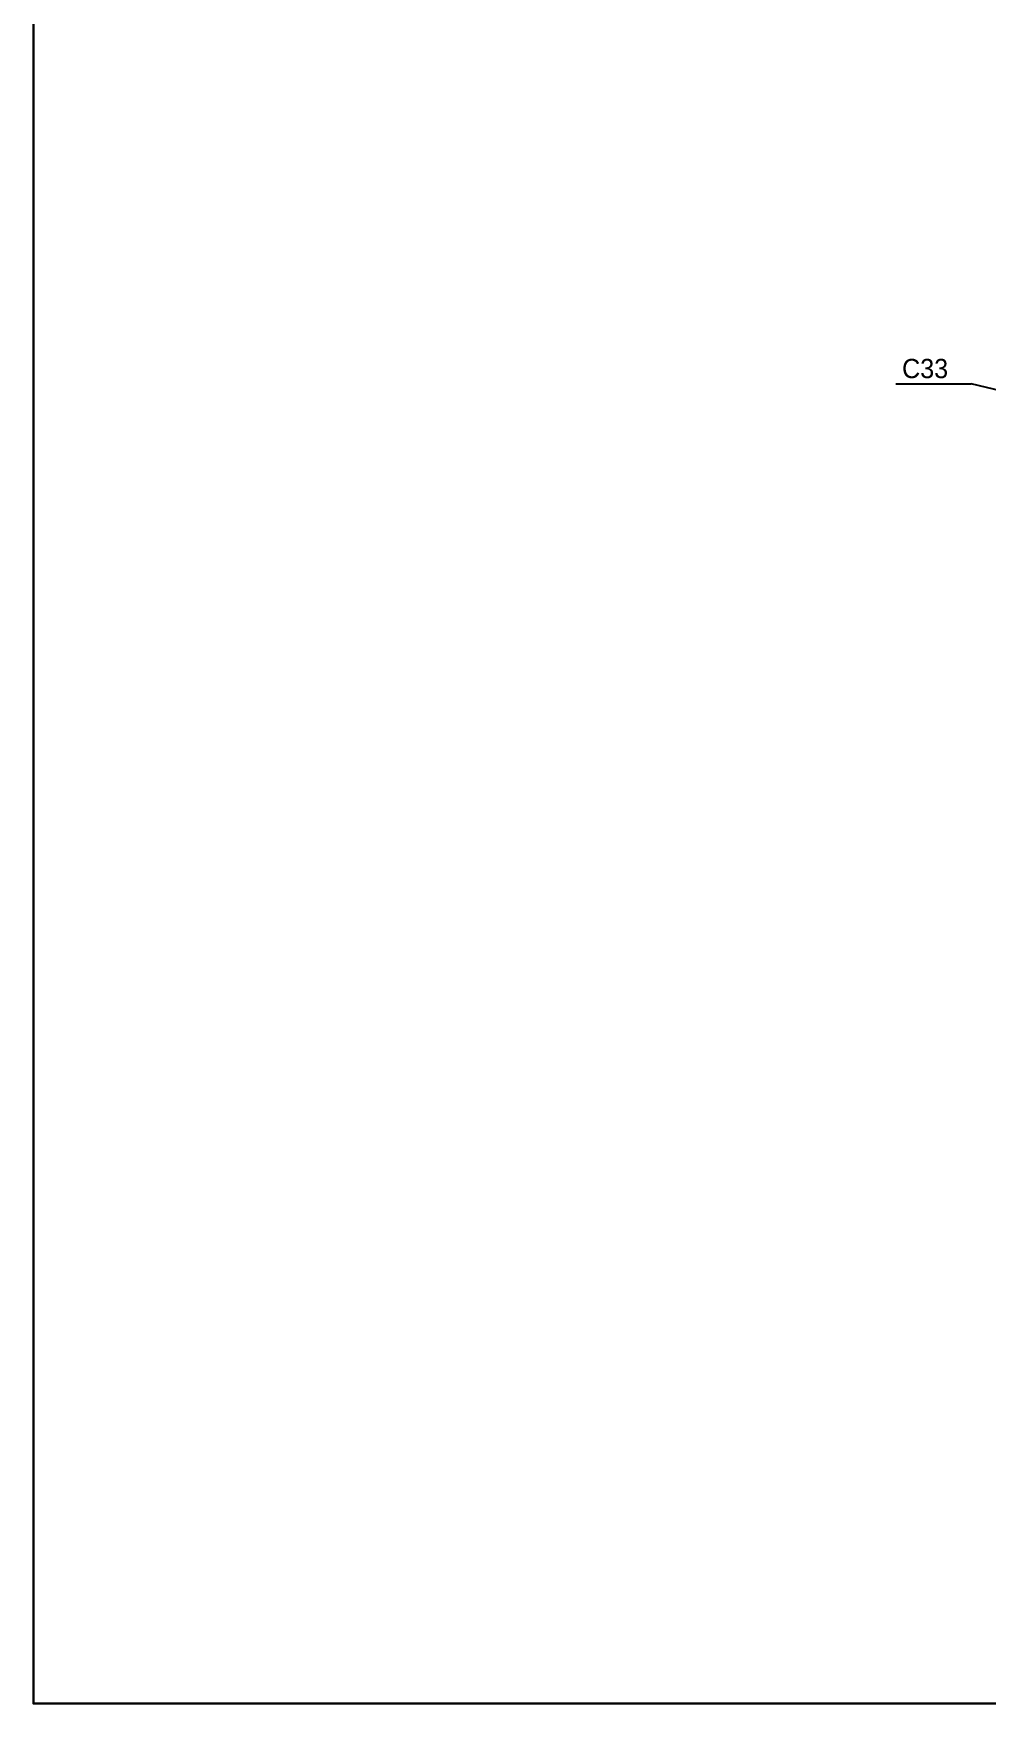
# Model space of a CAD drawing. Header units: millimetres. Extents: x 1235 to 3468, y -658 to 307.
# Drawn here: x 1235 to 1321.7, y -423.1 to -271.3 of the extents above; entities that cross this region are included whole.
import ezdxf
from ezdxf.enums import TextEntityAlignment as Align

# ---------------------------------------------------------------- set-up
doc = ezdxf.new("R2010")
doc.units = ezdxf.units.MM
doc.linetypes.add('LDM', pattern=[0])
doc.layers.add('4', color=7, linetype='Continuous')
doc.layers.add('AM_0', color=7, linetype='Continuous', lineweight=30)
doc.styles.add('TDM', font='medtext', dxfattribs={"width": 0.975})

msp = doc.modelspace()

# ---------------------------------------------------------------- linework, layer by layer
at = {"layer": '4', "color": 172, "linetype": 'LDM'}
for p, q in [((1313.407, -303.173), (1318.667, -303.173)), ((1318.667, -303.173), (1320.255, -303.173)), ((1339.283, -307.666), (1320.255, -303.173))]:
    msp.add_line(p, q, dxfattribs=at)
at = {"layer": 'AM_0'}
msp.add_lwpolyline([(1235.043, -123.504), (1698.2, -123.504), (1698.2, -423.121), (1235.043, -423.121)], close=True, dxfattribs=at)

# ---------------------------------------------------------------- texts
at = {"layer": '4', "color": 7, "style": 'TDM', "width": 0.975}
msp.add_text('C33', height=1.75, dxfattribs=at).set_placement((1313.989, -303.173), align=Align.BOTTOM_LEFT)

doc.saveas('drawing.dxf')
